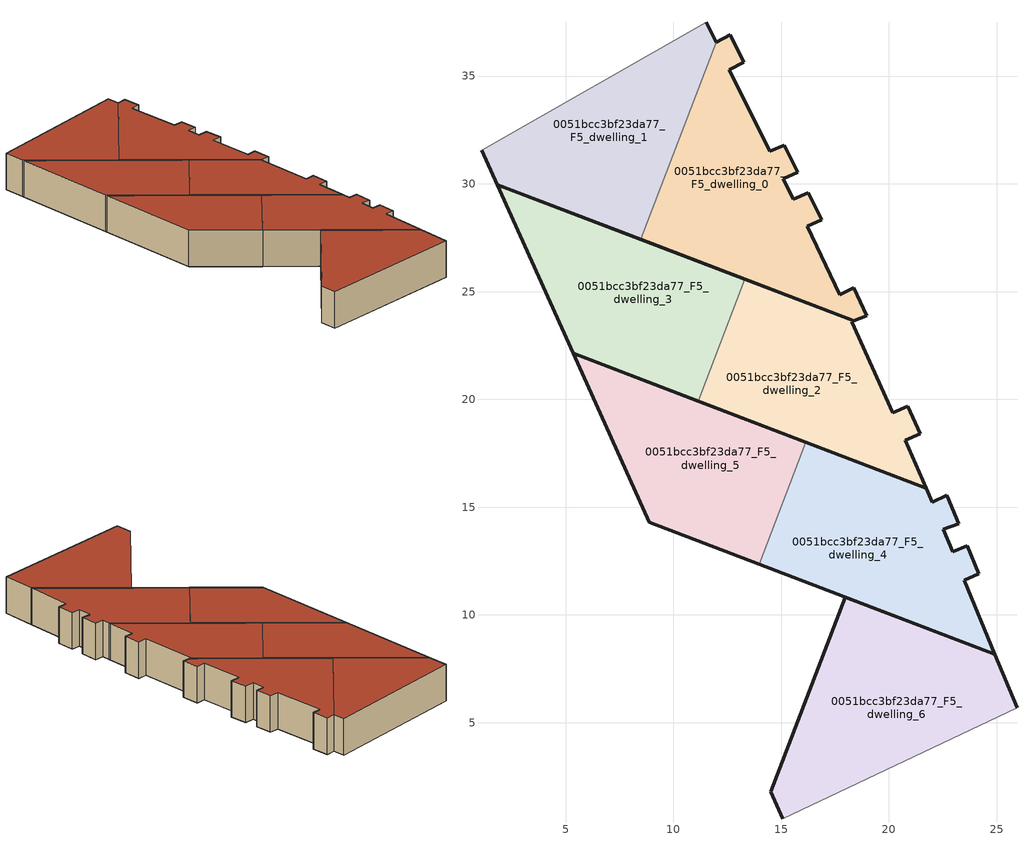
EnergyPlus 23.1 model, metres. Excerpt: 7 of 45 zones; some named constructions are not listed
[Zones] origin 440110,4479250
0051bcc3bf23da77_F5_dwelling_0
 floor to 0051bcc3bf23da77_F4_dwelling_0 (EU_floor_Construction): 18.97,23.88 18.37,25.19 17.71,24.85 16.21,28.03 16.89,28.33 16.26,29.59 15.56,29.29 15.1,30.24 15.77,30.55 15.15,31.79 14.47,31.5 12.6,35.3 13.27,35.63 12.64,36.91 11.99,36.57 8.49,27.42 18.37,23.64 z15
 wall outside (EU_wall_Construction): 11.99,36.57 12.64,36.91 13.27,35.63 12.6,35.3 14.47,31.5 15.15,31.79 15.77,30.55 15.1,30.24 15.56,29.29 16.26,29.59 16.89,28.33 16.21,28.03 17.71,24.85 18.37,25.19 18.97,23.88 18.37,23.64 8.49,27.42 z15:18
 wall to 0051bcc3bf23da77_F5_dwelling_1 (EU_wall_Construction): 8.49,27.42 11.99,36.57 z15:18
 roof outside (EU_roof_Construction): 13.27,35.63 12.6,35.3 14.47,31.5 15.15,31.79 15.77,30.55 15.1,30.24 15.56,29.29 16.26,29.59 16.89,28.33 16.21,28.03 17.71,24.85 18.37,25.19 18.97,23.88 18.37,23.64 8.49,27.42 11.99,36.57 12.64,36.91 z18
0051bcc3bf23da77_F5_dwelling_1
 floor to 0051bcc3bf23da77_F4_dwelling_1 (EU_floor_Construction): 8.49,27.42 11.99,36.57 11.54,37.49 1.1,31.56 1.82,29.97 z15
 wall outside (EU_wall_Construction): 11.54,37.49 11.99,36.57 / 8.49,27.42 1.82,29.97 1.1,31.56 z15:18
 wall adiabatic (EU_wall_Construction): 1.1,31.56 11.54,37.49 z15:18
 roof outside (EU_roof_Construction): 11.54,37.49 11.99,36.57 8.49,27.42 1.82,29.97 1.1,31.56 z18
0051bcc3bf23da77_F5_dwelling_2
 floor to 0051bcc3bf23da77_F4_dwelling_2 (EU_floor_Construction): 21.72,15.88 20.76,18.1 21.45,18.41 20.88,19.69 20.18,19.39 18.28,23.6 18.37,23.64 13.31,25.57 11.15,19.93 z15
 wall outside (EU_wall_Construction): 13.31,25.57 18.37,23.64 18.28,23.6 20.18,19.39 20.88,19.69 21.45,18.41 20.76,18.1 21.72,15.88 11.15,19.93 z15:18
 wall to 0051bcc3bf23da77_F5_dwelling_3 (EU_wall_Construction): 11.15,19.93 13.31,25.57 z15:18
 roof outside (EU_roof_Construction): 18.37,23.64 18.28,23.6 20.18,19.39 20.88,19.69 21.45,18.41 20.76,18.1 21.72,15.88 11.15,19.93 13.31,25.57 z18
0051bcc3bf23da77_F5_dwelling_3
 floor to 0051bcc3bf23da77_F4_dwelling_3 (EU_floor_Construction): 11.15,19.93 13.31,25.57 1.82,29.97 5.35,22.15 z15
 wall outside (EU_wall_Construction): 11.15,19.93 5.35,22.15 1.82,29.97 13.31,25.57 z15:18
 roof outside (EU_roof_Construction): 13.31,25.57 11.15,19.93 5.35,22.15 1.82,29.97 z18
0051bcc3bf23da77_F5_dwelling_4
 floor to 0051bcc3bf23da77_F4_dwelling_4 (EU_floor_Construction): 24.92,8.17 23.5,11.61 24.18,11.92 23.64,13.22 22.96,12.94 22.52,13.99 23.23,14.22 22.7,15.51 22.68,15.56 22.01,15.23 21.72,15.88 16.14,18.02 13.98,12.36 z15
 wall outside (EU_wall_Construction): 16.14,18.02 21.72,15.88 22.01,15.23 22.68,15.56 22.7,15.51 23.23,14.22 22.52,13.99 22.96,12.94 23.64,13.22 24.18,11.92 23.5,11.61 24.92,8.17 13.98,12.36 z15:18
 wall to 0051bcc3bf23da77_F5_dwelling_5 (EU_wall_Construction): 13.98,12.36 16.14,18.02 z15:18
 roof outside (EU_roof_Construction): 22.68,15.56 22.7,15.51 23.23,14.22 22.52,13.99 22.96,12.94 23.64,13.22 24.18,11.92 23.5,11.61 24.92,8.17 13.98,12.36 16.14,18.02 21.72,15.88 22.01,15.23 z18
0051bcc3bf23da77_F5_dwelling_5
 floor to 0051bcc3bf23da77_F4_dwelling_5 (EU_floor_Construction): 13.98,12.36 16.14,18.02 5.35,22.15 8.88,14.31 z15
 wall outside (EU_wall_Construction): 13.98,12.36 8.88,14.31 5.35,22.15 16.14,18.02 z15:18
 roof outside (EU_roof_Construction): 16.14,18.02 13.98,12.36 8.88,14.31 5.35,22.15 z18
0051bcc3bf23da77_F5_dwelling_6
 floor to 0051bcc3bf23da77_F4_dwelling_6 (EU_floor_Construction): 25.94,5.7 24.92,8.17 17.98,10.83 14.52,1.79 15.08,0.56 z15
 wall outside (EU_wall_Construction): 15.08,0.56 14.52,1.79 17.98,10.83 24.92,8.17 25.94,5.7 z15:18
 wall adiabatic (EU_wall_Construction): 25.94,5.7 15.08,0.56 z15:18
 roof outside (EU_roof_Construction): 24.92,8.17 25.94,5.7 15.08,0.56 14.52,1.79 17.98,10.83 z18
[SCHEDULE:FILE] Column Number=1; Rows to Skip at Top=0; Number of Hours of Data=8760; Column Separator=Comma; Interpolate to Timestep=No; Minutes per Item=60; Adjust Schedule for Daylight Savings=Yes
Name | File
EU_Step8_GainSchedule_0051bcc3bf23da77_F3_dwelling_5_f000 | ../../schedules/0051bcc3bf23da77/0051bcc3bf23da77_F3_dwelling_5_f000_gain.csv
EU_Step8_GainSchedule_0051bcc3bf23da77_F3_dwelling_6_f000 | ../../schedules/0051bcc3bf23da77/0051bcc3bf23da77_F3_dwelling_6_f000_gain.csv
EU_Step8_GainSchedule_0051bcc3bf23da77_F4_dwelling_0_f000 | ../../schedules/0051bcc3bf23da77/0051bcc3bf23da77_F4_dwelling_0_f000_gain.csv
EU_Step8_GainSchedule_0051bcc3bf23da77_F4_dwelling_1_f000 | ../../schedules/0051bcc3bf23da77/0051bcc3bf23da77_F4_dwelling_1_f000_gain.csv
EU_Step8_GainSchedule_0051bcc3bf23da77_F4_dwelling_2_f000 | ../../schedules/0051bcc3bf23da77/0051bcc3bf23da77_F4_dwelling_2_f000_gain.csv
EU_Step8_GainSchedule_0051bcc3bf23da77_F4_dwelling_3_f000 | ../../schedules/0051bcc3bf23da77/0051bcc3bf23da77_F4_dwelling_3_f000_gain.csv
EU_Step8_GainSchedule_0051bcc3bf23da77_F4_dwelling_4_f000 | ../../schedules/0051bcc3bf23da77/0051bcc3bf23da77_F4_dwelling_4_f000_gain.csv
EU_Step8_GainSchedule_0051bcc3bf23da77_F4_dwelling_5_f000 | ../../schedules/0051bcc3bf23da77/0051bcc3bf23da77_F4_dwelling_5_f000_gain.csv
EU_Step8_GainSchedule_0051bcc3bf23da77_F4_dwelling_6_f000 | ../../schedules/0051bcc3bf23da77/0051bcc3bf23da77_F4_dwelling_6_f000_gain.csv
